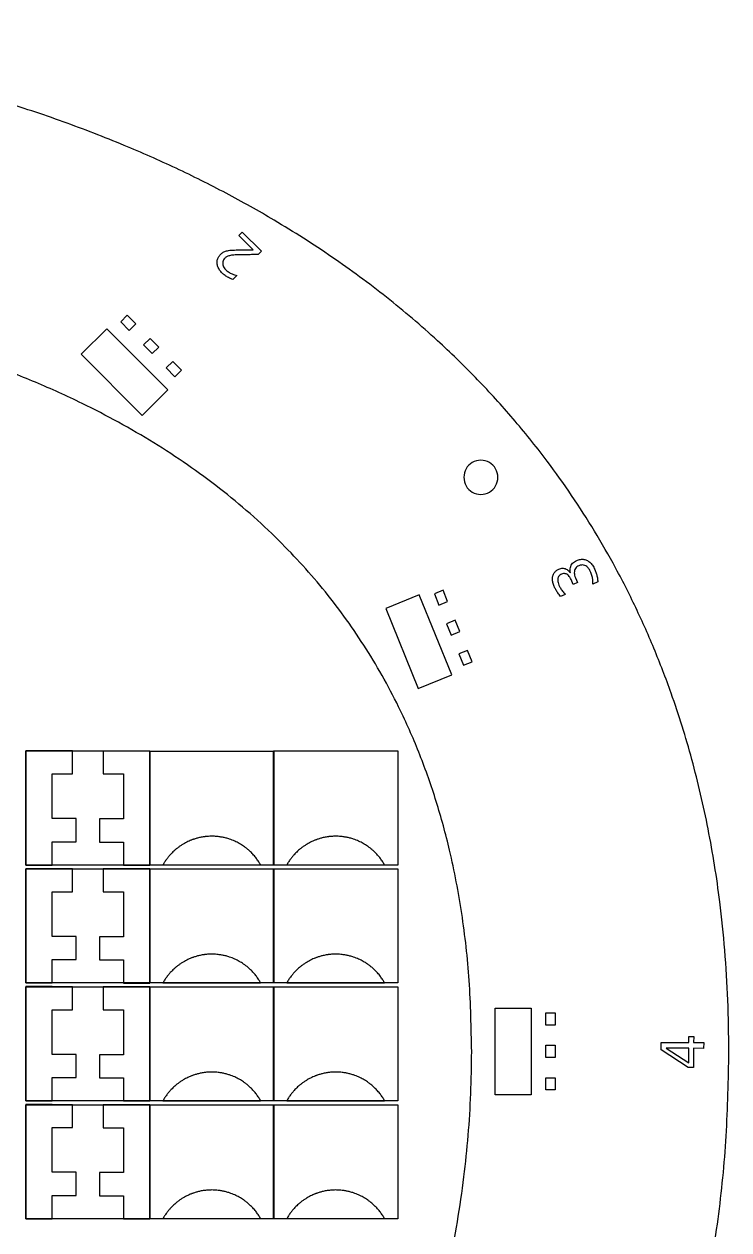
# Model space of a CAD drawing. Extents: x 0 to 200, y 0 to 180.
# Drawn here: x 145.1 to 199.9, y 86.1 to 179.9 of the extents above; entities that cross this region are included whole.
import ezdxf

# ---------------------------------------------------------------- set-up
doc = ezdxf.new("R2010")
doc.units = 0
doc.layers.add('Capa_1', color=7, linetype='CONTINUOUS')

msp = doc.modelspace()

# ---------------------------------------------------------------- linework, layer by layer
at = {"layer": 'Capa_1', "color": 7}
for p, q in [((161.759891, 163.422805), (162.024493, 163.689711)), ((162.866761, 162.32549), (161.759891, 163.422805)), ((162.024493, 163.689711), (163.512878, 162.214173)), ((162.866761, 162.32549), (162.866761, 162.32549)), ((163.512878, 162.214173), (163.248277, 161.947267)), ((161.602948, 160.319012), (161.285427, 159.998726)), ((153.083871, 157.22972), (152.567383, 156.719717)), ((152.567383, 156.719717), (153.237972, 156.040601)), ((153.75446, 156.550604), (153.083871, 157.22972)), ((153.237972, 156.040601), (153.75446, 156.550604)), ((151.490527, 156.184587), (149.501077, 154.195884)), ((156.236443, 151.436937), (151.490527, 156.184587)), ((154.857028, 155.434015), (154.34054, 154.924012)), ((154.34054, 154.924012), (155.011131, 154.244894)), ((155.527619, 154.754897), (154.857028, 155.434015)), ((155.011131, 154.244894), (155.527619, 154.754897)), ((149.501077, 154.195884), (154.246993, 149.448234)), ((156.630187, 153.638308), (156.113699, 153.128306)), ((156.113699, 153.128306), (156.784288, 152.449189)), ((157.300776, 152.959192), (156.630187, 153.638308)), ((156.784288, 152.449189), (157.300776, 152.959192)), ((154.246993, 149.448234), (156.236443, 151.436937)), ((179.250299, 144.62978), (179.250299, 144.62978)), ((187.537067, 137.222507), (187.537067, 137.222507)), ((187.743127, 136.308356), (187.585706, 136.678647)), ((188.080864, 136.451938), (187.743127, 136.308356)), ((187.930363, 136.805952), (188.080864, 136.451938)), ((189.667183, 136.506537), (189.270441, 136.337871)), ((175.780587, 135.504323), (173.173894, 134.446966)), ((178.303892, 129.283644), (175.780587, 135.504323)), ((177.630639, 135.858414), (176.958015, 135.585576)), ((176.958015, 135.585576), (177.316762, 134.701161)), ((177.316762, 134.701161), (177.989385, 134.973999)), ((177.989385, 134.973999), (177.630639, 135.858414)), ((187.123708, 135.533337), (186.757484, 135.377645)), ((173.173894, 134.446966), (175.697199, 128.226287)), ((178.579229, 133.519863), (177.906606, 133.247026)), ((177.906606, 133.247026), (178.265353, 132.362608)), ((178.937977, 132.635445), (178.579229, 133.519863)), ((178.265353, 132.362608), (178.937977, 132.635445)), ((179.52782, 131.18131), (178.855197, 130.908472)), ((178.855197, 130.908472), (179.213943, 130.024057)), ((179.213943, 130.024057), (179.886567, 130.296895)), ((179.886567, 130.296895), (179.52782, 131.18131)), ((175.697199, 128.226287), (178.303892, 129.283644)), ((145.200518, 123.361363), (154.834267, 123.361363)), ((145.200518, 114.495298), (145.200518, 123.361363)), ((145.201162, 123.361095), (145.200597, 123.361095)), ((145.200597, 123.361095), (145.200597, 121.579014)), ((147.237903, 123.370473), (145.201162, 123.370473)), ((145.201162, 123.370473), (145.201162, 123.370464)), ((145.201162, 123.370464), (145.201162, 123.361095)), ((147.237903, 123.361103), (147.237903, 123.370473)), ((148.818235, 123.361103), (147.237903, 123.361103)), ((148.818235, 121.579022), (148.818235, 123.361103)), ((151.216573, 123.356683), (151.216573, 121.574605)), ((151.216601, 123.356683), (151.216573, 123.356683)), ((152.793628, 123.356683), (151.216601, 123.356683)), ((154.834225, 123.356683), (152.793628, 123.356683)), ((154.834225, 121.574605), (154.834225, 123.356683)), ((154.834267, 123.361363), (154.834267, 114.495298)), ((154.834267, 123.356926), (164.468016, 123.356926)), ((154.834267, 114.495301), (154.834267, 123.356926)), ((164.454427, 123.362017), (174.115356, 123.362017)), ((164.454427, 114.495295), (164.454427, 123.362017)), ((164.468016, 123.356926), (164.468016, 114.495301)), ((174.115356, 123.362017), (174.115356, 114.495295)), ((145.200597, 121.579014), (145.201162, 121.579014)), ((145.201162, 121.579014), (145.201162, 114.490387)), ((147.237903, 121.556416), (147.237903, 121.579022)), ((147.237903, 121.579022), (148.818235, 121.579022)), ((147.237903, 118.105806), (147.237903, 121.556416)), ((151.216573, 121.574605), (152.792499, 121.574605)), ((152.792499, 121.574605), (152.792499, 121.533263)), ((152.792499, 121.533263), (152.792499, 118.083759)), ((154.833096, 114.48708), (154.834225, 121.574605)), ((149.119199, 118.105806), (147.237903, 118.105806)), ((149.119199, 116.304986), (149.119199, 118.105806)), ((152.792499, 118.083759), (150.916712, 118.083759)), ((150.916712, 118.083759), (150.916712, 116.283489)), ((147.237903, 114.490387), (147.237903, 116.304986)), ((147.237903, 116.304986), (149.119199, 116.304986)), ((150.916712, 116.283489), (152.792499, 116.283489)), ((152.792499, 116.283489), (152.792499, 114.48708)), ((154.834267, 114.495298), (145.200518, 114.495298)), ((145.201162, 114.490387), (147.237903, 114.490387)), ((152.792499, 114.48708), (154.833096, 114.48708)), ((164.468016, 114.495301), (154.834267, 114.495301)), ((174.115356, 114.495295), (164.454427, 114.495295)), ((145.200518, 114.195747), (154.834267, 114.195747)), ((145.200518, 105.329683), (145.200518, 114.195747)), ((145.201162, 114.195479), (145.200597, 114.195479)), ((145.200597, 114.195479), (145.200597, 112.413398)), ((147.237903, 114.204857), (145.201162, 114.204857)), ((145.201162, 114.204857), (145.201162, 114.204849)), ((145.201162, 114.204849), (145.201162, 114.195479)), ((147.237903, 114.195488), (147.237903, 114.204857)), ((148.818235, 114.195488), (147.237903, 114.195488)), ((148.818235, 112.413407), (148.818235, 114.195488)), ((151.216573, 114.191068), (151.216573, 112.40899)), ((151.216601, 114.191068), (151.216573, 114.191068)), ((152.793628, 114.191068), (151.216601, 114.191068)), ((154.834225, 114.191068), (152.793628, 114.191068)), ((154.834225, 112.40899), (154.834225, 114.191068)), ((154.834267, 114.195747), (154.834267, 105.329683)), ((154.834267, 114.191311), (164.468016, 114.191311)), ((154.834267, 105.329685), (154.834267, 114.191311)), ((164.454427, 114.196402), (174.115356, 114.196402)), ((164.454427, 105.32968), (164.454427, 114.196402)), ((164.468016, 114.191311), (164.468016, 105.329685)), ((174.115356, 114.196402), (174.115356, 105.32968)), ((145.200597, 112.413398), (145.201162, 112.413398)), ((145.201162, 112.413398), (145.201162, 105.324772)), ((147.237903, 112.390801), (147.237903, 112.413407)), ((147.237903, 112.413407), (148.818235, 112.413407)), ((147.237903, 108.940191), (147.237903, 112.390801)), ((151.216573, 112.40899), (152.792499, 112.40899)), ((152.792499, 112.40899), (152.792499, 112.367647)), ((152.792499, 112.367647), (152.792499, 108.918144)), ((154.833096, 105.321464), (154.834225, 112.40899)), ((149.119199, 108.940191), (147.237903, 108.940191)), ((149.119199, 107.139371), (149.119199, 108.940191)), ((152.792499, 108.918144), (150.916712, 108.918144)), ((150.916712, 108.918144), (150.916712, 107.117874)), ((147.237903, 105.324772), (147.237903, 107.139371)), ((147.237903, 107.139371), (149.119199, 107.139371)), ((150.916712, 107.117874), (152.792499, 107.117874)), ((152.792499, 107.117874), (152.792499, 105.321464)), ((154.834267, 105.329683), (145.200518, 105.329683)), ((145.200518, 105.030132), (154.834267, 105.030132)), ((145.200518, 96.164067), (145.200518, 105.030132)), ((145.201162, 105.029864), (145.200597, 105.029864)), ((145.200597, 105.029864), (145.200597, 103.247783)), ((145.201162, 105.324772), (147.237903, 105.324772)), ((147.237903, 105.039242), (145.201162, 105.039242)), ((145.201162, 105.039242), (145.201162, 105.039234)), ((145.201162, 105.039234), (145.201162, 105.029864)), ((147.237903, 105.029872), (147.237903, 105.039242)), ((148.818235, 105.029872), (147.237903, 105.029872)), ((148.818235, 103.247791), (148.818235, 105.029872)), ((151.216573, 105.025453), (151.216573, 103.243375)), ((151.216601, 105.025453), (151.216573, 105.025453)), ((152.793628, 105.025453), (151.216601, 105.025453)), ((152.792499, 105.321464), (154.833096, 105.321464)), ((154.834225, 105.025453), (152.793628, 105.025453)), ((154.834225, 103.243375), (154.834225, 105.025453)), ((164.468016, 105.329685), (154.834267, 105.329685)), ((154.834267, 105.030132), (154.834267, 96.164067)), ((154.834267, 105.025695), (164.468016, 105.025695)), ((154.834267, 96.16407), (154.834267, 105.025695)), ((174.115356, 105.32968), (164.454427, 105.32968)), ((164.454427, 105.030787), (174.115356, 105.030787)), ((164.454427, 96.164064), (164.454427, 105.030787)), ((164.468016, 105.025695), (164.468016, 96.16407)), ((174.115356, 105.030787), (174.115356, 96.164064)), ((145.200597, 103.247783), (145.201162, 103.247783)), ((145.201162, 103.247783), (145.201162, 96.159157)), ((147.237903, 103.225185), (147.237903, 103.247791)), ((147.237903, 103.247791), (148.818235, 103.247791)), ((147.237903, 99.774576), (147.237903, 103.225185)), ((151.216573, 103.243375), (152.792499, 103.243375)), ((152.792499, 103.243375), (152.792499, 103.202032)), ((152.792499, 103.202032), (152.792499, 99.752528)), ((154.833096, 96.155849), (154.834225, 103.243375)), ((181.684999, 96.643512), (181.684999, 103.356475)), ((181.684999, 103.356475), (184.497979, 103.356475)), ((184.497979, 103.356475), (184.497979, 96.643512)), ((185.619597, 102.058029), (185.619597, 103.012434)), ((185.619597, 103.012434), (186.34545, 103.012434)), ((186.34545, 103.012434), (186.34545, 102.058029)), ((186.34545, 102.058029), (185.619597, 102.058029)), ((185.619597, 99.534409), (185.619597, 100.488817)), ((185.619597, 100.488817), (186.34545, 100.488817)), ((186.34545, 100.488817), (186.34545, 99.534409)), ((194.595309, 100.137855), (194.597148, 100.699392)), ((194.597148, 100.699392), (196.74824, 100.692348)), ((196.74824, 100.692348), (196.749782, 101.163244)), ((196.749782, 101.163244), (197.121193, 101.162028)), ((197.121193, 101.162028), (197.119651, 100.691131)), ((197.119651, 100.691131), (197.897846, 100.688583)), ((197.897846, 100.688583), (197.896391, 100.244215)), ((149.119199, 99.774576), (147.237903, 99.774576)), ((149.119199, 97.973755), (149.119199, 99.774576)), ((152.792499, 99.752528), (150.916712, 99.752528)), ((150.916712, 99.752528), (150.916712, 97.952258)), ((186.34545, 99.534409), (185.619597, 99.534409)), ((196.682212, 98.758109), (194.595309, 100.137855)), ((194.595309, 100.137855), (194.595309, 100.137855)), ((194.98479, 100.25375), (196.743092, 99.120483)), ((196.746785, 100.24798), (194.98479, 100.25375)), ((194.98479, 100.25375), (194.98479, 100.25375)), ((196.743092, 99.120483), (196.746785, 100.24798)), ((197.118196, 100.246764), (197.113316, 98.756697)), ((197.896391, 100.244215), (197.118196, 100.246764)), ((199.858894, 99.999994), (199.858894, 99.999994)), ((197.113316, 98.756697), (196.682212, 98.758109)), ((147.237903, 96.159157), (147.237903, 97.973755)), ((147.237903, 97.973755), (149.119199, 97.973755)), ((150.916712, 97.952258), (152.792499, 97.952258)), ((152.792499, 97.952258), (152.792499, 96.155849)), ((185.619597, 97.010792), (185.619597, 97.965197)), ((185.619597, 97.965197), (186.34545, 97.965197)), ((186.34545, 97.965197), (186.34545, 97.010792)), ((184.497979, 96.643512), (181.684999, 96.643512)), ((186.34545, 97.010792), (185.619597, 97.010792)), ((154.834267, 96.164067), (145.200518, 96.164067)), ((145.200518, 95.864517), (154.834267, 95.864517)), ((145.200518, 86.998452), (145.200518, 95.864517)), ((145.201162, 95.864248), (145.200597, 95.864248)), ((145.200597, 95.864248), (145.200597, 94.082167)), ((145.201162, 96.159157), (147.237903, 96.159157)), ((147.237903, 95.873627), (145.201162, 95.873627)), ((145.201162, 95.873627), (145.201162, 95.873618)), ((145.201162, 95.873618), (145.201162, 95.864248)), ((147.237903, 95.864257), (147.237903, 95.873627)), ((148.818235, 95.864257), (147.237903, 95.864257)), ((148.818235, 94.082176), (148.818235, 95.864257)), ((151.216573, 95.859837), (151.216573, 94.077759)), ((151.216601, 95.859837), (151.216573, 95.859837)), ((152.793628, 95.859837), (151.216601, 95.859837)), ((152.792499, 96.155849), (154.833096, 96.155849)), ((154.834225, 95.859837), (152.793628, 95.859837)), ((154.834225, 94.077759), (154.834225, 95.859837)), ((164.468016, 96.16407), (154.834267, 96.16407)), ((154.834267, 95.864517), (154.834267, 86.998452)), ((154.834267, 95.86008), (164.468016, 95.86008)), ((154.834267, 86.998455), (154.834267, 95.86008)), ((174.115356, 96.164064), (164.454427, 96.164064)), ((164.454427, 95.865171), (174.115356, 95.865171)), ((164.454427, 86.998449), (164.454427, 95.865171)), ((164.468016, 95.86008), (164.468016, 86.998455)), ((174.115356, 95.865171), (174.115356, 86.998449)), ((145.200597, 94.082167), (145.201162, 94.082167)), ((145.201162, 94.082167), (145.201162, 86.993541)), ((147.237903, 94.05957), (147.237903, 94.082176)), ((147.237903, 94.082176), (148.818235, 94.082176)), ((147.237903, 90.60896), (147.237903, 94.05957)), ((151.216573, 94.077759), (152.792499, 94.077759)), ((152.792499, 94.077759), (152.792499, 94.036416)), ((152.792499, 94.036416), (152.792499, 90.586913)), ((154.833096, 86.990233), (154.834225, 94.077759)), ((149.119199, 90.60896), (147.237903, 90.60896)), ((149.119199, 88.80814), (149.119199, 90.60896)), ((152.792499, 90.586913), (150.916712, 90.586913)), ((150.916712, 90.586913), (150.916712, 88.786643)), ((147.237903, 86.993541), (147.237903, 88.80814)), ((147.237903, 88.80814), (149.119199, 88.80814)), ((150.916712, 88.786643), (152.792499, 88.786643)), ((152.792499, 88.786643), (152.792499, 86.990233)), ((154.834267, 86.998452), (145.200518, 86.998452)), ((145.201162, 86.993541), (147.237903, 86.993541)), ((152.792499, 86.990233), (154.833096, 86.990233)), ((164.468016, 86.998455), (154.834267, 86.998455)), ((174.115356, 86.998449), (164.454427, 86.998449))]:
    msp.add_line(p, q, dxfattribs=at)
at = {"layer": 'Capa_1', "color": 5}
for p, q in [((159.653575, 116.730712), (159.653575, 116.730679)), ((169.287327, 116.730704), (169.287327, 116.730684)), ((155.858553, 114.506624), (163.443552, 114.506624)), ((165.485921, 114.502873), (173.083673, 114.502873)), ((159.653575, 107.565097), (159.653575, 107.565063)), ((169.287327, 107.565089), (169.287327, 107.565069)), ((155.858553, 105.341008), (163.443552, 105.341008)), ((165.485921, 105.337257), (173.083673, 105.337257)), ((159.653575, 98.399482), (159.653575, 98.399448)), ((169.287327, 98.399473), (169.287327, 98.399453)), ((155.858553, 96.175393), (163.443552, 96.175393)), ((165.485921, 96.171642), (173.083673, 96.171642)), ((159.653575, 89.233866), (159.653575, 89.233832)), ((169.287327, 89.233858), (169.287327, 89.233838)), ((155.858553, 87.009777), (163.443552, 87.009777)), ((165.485921, 87.006027), (173.083673, 87.006027))]:
    msp.add_line(p, q, dxfattribs=at)
at = {"layer": 'Capa_1', "color": 7}
for points, knots in [([(199.858894, 99.999994), (199.818106, 97.807285), (199.737066, 93.450704), (199.08328, 86.982093), (198.08228, 80.810131), (196.746523, 74.938712), (195.131528, 69.366537), (193.273036, 64.12126), (191.218012, 59.19784), (189.007933, 54.587105), (186.396895, 49.787523), (183.332252, 44.841947), (179.76296, 39.805195), (176.090892, 35.245532), (172.377873, 31.135397), (168.67602, 27.443095), (165.175137, 24.296902), (161.941368, 21.639762), (159.025692, 19.417241), (155.634094, 17.022934), (151.728412, 14.515105), (147.271502, 11.966387), (143.018534, 9.817376), (139.00857, 8.017957), (135.271406, 6.519572), (130.846509, 4.951135), (125.694421, 3.414356), (119.783329, 2.037035), (114.278132, 1.105727), (109.218232, 0.52596), (104.628077, 0.211201), (99.936572, 0.104436), (95.182741, 0.217057), (90.406864, 0.55806), (85.801801, 1.107607), (81.369057, 1.843496), (77.108257, 2.744768), (72.411498, 3.955095), (67.310989, 5.553346), (61.853772, 7.624374), (56.716769, 9.926747), (51.894764, 12.418235), (47.378752, 15.060998), (42.339493, 18.375156), (36.880509, 22.490513), (31.146969, 27.540312), (26.172728, 32.641661), (21.88998, 37.68046), (18.223681, 42.567147), (14.798712, 47.764752), (11.646477, 53.273259), (8.801316, 59.089761), (6.479286, 64.744781), (4.616533, 70.186706), (3.148856, 75.37763), (1.890047, 80.981389), (0.908549, 87.009327), (0.281024, 93.464517), (0.072163, 99.955018), (0.273419, 106.343643), (0.887814, 112.498625), (1.860208, 118.132677), (3.121565, 123.271016), (4.606636, 127.946801), (6.193044, 131.966892), (7.779292, 135.383097), (9.284041, 138.25224), (11.245373, 141.588873), (13.769801, 145.321353), (16.974171, 149.347107), (20.191109, 152.812162), (23.333103, 155.783884), (26.334806, 158.327232), (29.321996, 160.597875), (32.265033, 162.623348), (35.14014, 164.429428), (38.311147, 166.246414), (41.79577, 168.048245), (45.60861, 169.80708), (50.00365, 171.608999), (55.019759, 173.386999), (60.686916, 175.068287), (66.509983, 176.487755), (72.473419, 177.652328), (78.562457, 178.56856), (84.344623, 179.195626), (89.788835, 179.59305), (94.87089, 179.811208), (100.76832, 179.893419), (107.410575, 179.75942), (114.716224, 179.299799), (121.385038, 178.578421), (127.424458, 177.66243), (132.851151, 176.617602), (138.109896, 175.375843), (143.193119, 173.939694), (148.093846, 172.311956), (152.649984, 170.553145), (156.869672, 168.690335), (160.76528, 166.750238), (164.828873, 164.474587), (169.014113, 161.80713), (173.258779, 158.684712), (176.963827, 155.537103), (180.174266, 152.426891), (182.943039, 149.406961), (185.348763, 146.440794), (187.428082, 143.56584), (189.219177, 140.812414), (190.934934, 137.863829), (192.557237, 134.708121), (194.066009, 131.334614), (195.5994, 127.341864), (197.057914, 122.665316), (198.320429, 117.24986), (199.113873, 112.284997), (199.570544, 107.837456), (199.814358, 103.954699), (199.843921, 101.329573), (199.858894, 99.999994)], [0, 0, 0, 0, 6.576941, 13.067387, 19.484114, 25.324543, 31.12045, 36.878995, 42.009255, 47.118787, 52.211288, 58.393924, 64.561674, 70.719447, 75.94594, 81.171182, 86.397807, 90.059866, 93.724854, 97.393756, 102.51205, 107.642945, 112.789733, 116.80062, 120.825154, 124.865362, 130.881022, 136.943825, 143.062643, 147.620168, 152.217916, 156.860552, 161.693496, 166.477989, 171.219274, 175.601421, 179.95395, 184.280235, 190.147711, 195.979261, 201.781267, 207.025983, 212.254833, 217.47124, 225.11269, 232.743023, 240.370619, 246.46658, 252.570345, 258.686511, 265.128863, 271.596963, 278.098207, 283.454851, 288.844621, 294.273333, 300.676755, 307.153635, 313.71667, 320.144974, 326.315285, 332.258405, 337.281438, 342.176674, 346.965191, 350.235952, 353.472199, 356.680591, 361.843139, 366.975505, 372.101901, 376.013694, 379.943471, 383.899086, 387.265152, 390.658384, 394.082097, 398.226397, 402.422829, 406.674891, 412.47262, 418.380416, 424.401302, 430.446441, 436.602626, 442.868571, 447.889766, 452.976347, 458.126473, 465.581663, 472.901146, 480.079918, 485.69733, 491.222201, 496.6544, 501.902491, 507.063663, 512.140793, 516.547972, 520.896769, 525.191751, 530.514805, 535.774943, 540.987907, 545.086544, 549.177426, 553.271799, 556.536502, 559.817587, 563.121851, 566.766694, 570.457148, 574.202959, 579.592184, 585.138934, 590.871176, 594.662499, 598.548856, 602.53731, 602.53731, 602.53731, 602.53731]), ([(161.285427, 159.998726), (161.227968, 160.023741), (161.116512, 160.072264), (160.958636, 160.152051), (160.814517, 160.234116), (160.684792, 160.319007), (160.569571, 160.406386), (160.421733, 160.540581), (160.260237, 160.729212), (160.119604, 160.987299), (160.056751, 161.252578), (160.068078, 161.513728), (160.162288, 161.758476), (160.298812, 161.931463), (160.431831, 162.050245), (160.541972, 162.124384), (160.663998, 162.184293), (160.805274, 162.23115), (160.972422, 162.265597), (161.125108, 162.289828), (161.279461, 162.295759), (161.449811, 162.301071), (161.696047, 162.307164), (162.018358, 162.312377), (162.416967, 162.318924), (162.708301, 162.323177), (162.866761, 162.32549)], [0, 0, 0, 0, 0.187971, 0.36462, 0.530386, 0.685267, 0.829414, 0.963676, 1.283791, 1.569542, 1.837112, 2.091822, 2.341884, 2.610798, 2.74446, 2.875978, 3.007729, 3.151091, 3.321162, 3.519401, 3.613818, 3.784279, 4.030805, 4.352694, 4.751355, 5.226788, 5.226788, 5.226788, 5.226788]), ([(163.248277, 161.947267), (163.1575, 161.945518), (162.956962, 161.941652), (162.627644, 161.937283), (162.266999, 161.933754), (161.927712, 161.930006), (161.662461, 161.924943), (161.452993, 161.916816), (161.276326, 161.90149), (161.109473, 161.876547), (160.970918, 161.841818), (160.855037, 161.795808), (160.75569, 161.737843), (160.656618, 161.653847), (160.566945, 161.539577), (160.50698, 161.388202), (160.496355, 161.226941), (160.527315, 161.064055), (160.605944, 160.907865), (160.714242, 160.780498), (160.834459, 160.675058), (160.957609, 160.587905), (161.095768, 160.508559), (161.249937, 160.43763), (161.41996, 160.372967), (161.54047, 160.337434), (161.602948, 160.319012)], [0, 0, 0, 0, 0.272382, 0.601725, 0.988033, 1.354371, 1.619646, 1.783915, 1.983163, 2.15134, 2.289562, 2.410711, 2.524213, 2.632963, 2.798833, 2.954625, 3.113903, 3.27722, 3.446416, 3.632301, 3.775249, 3.925355, 4.084142, 4.252519, 4.433968, 4.629322, 4.629322, 4.629322, 4.629322]), ([(179.85879, 100.000171), (179.823005, 101.841079), (179.75324, 105.430062), (179.163044, 110.65912), (178.27945, 115.310032), (177.157981, 119.421331), (175.884868, 123.042633), (174.135398, 127.044028), (171.753181, 131.335336), (168.569093, 135.772705), (164.77039, 139.968043), (160.310477, 143.871936), (155.166158, 147.425506), (150.311888, 150.078419), (145.939101, 152.058031), (142.163671, 153.530053), (138.575278, 154.727318), (135.209646, 155.700787), (132.094076, 156.491395), (128.422962, 157.301538), (124.170651, 158.078886), (119.317711, 158.767904), (114.469256, 159.275314), (109.641182, 159.617241), (104.847517, 159.822045), (101.6239, 159.846473), (99.999824, 159.858779)], [0, 0, 0, 0, 5.521293, 10.764159, 15.764519, 19.709567, 23.537644, 27.269852, 32.799923, 38.227787, 43.618916, 49.744218, 55.966302, 62.339291, 66.311384, 70.360255, 74.490432, 77.655519, 80.869148, 84.131664, 88.932222, 93.833524, 98.833054, 103.553721, 108.352178, 113.224243, 113.224243, 113.224243, 113.224243]), ([(179.250299, 144.62978), (179.286678, 144.863111), (179.358358, 145.322852), (179.885309, 145.828989), (180.572695, 146.016529), (181.267298, 145.828989), (181.773027, 145.322852), (181.960705, 144.62978), (181.773027, 143.936709), (181.267298, 143.430571), (180.572695, 143.243032), (179.885309, 143.430571), (179.358358, 143.936709), (179.286678, 144.39645), (179.250299, 144.62978)], [0, 0, 0, 0, 0.692062, 1.363598, 2.05566, 2.747722, 3.419258, 4.11132, 4.803382, 5.474917, 6.166979, 6.859041, 7.530577, 8.222639, 8.222639, 8.222639, 8.222639]), ([(187.537067, 137.222507), (187.527171, 137.2912), (187.508129, 137.423375), (187.531354, 137.619547), (187.597397, 137.797009), (187.702544, 137.953491), (187.847929, 138.081961), (188.053392, 138.190818), (188.305724, 138.266575), (188.595812, 138.26482), (188.865859, 138.166133), (189.107595, 137.980866), (189.315029, 137.712827), (189.444506, 137.458094), (189.525004, 137.251077), (189.568009, 137.113686), (189.60309, 136.970417), (189.632498, 136.821553), (189.654461, 136.666435), (189.66289, 136.560495), (189.667183, 136.506537)], [0, 0, 0, 0, 0.207514, 0.399281, 0.585378, 0.770844, 0.959141, 1.161085, 1.46455, 1.740351, 2.01607, 2.311623, 2.642229, 3.024624, 3.16472, 3.30837, 3.456137, 3.607029, 3.763442, 3.925799, 3.925799, 3.925799, 3.925799]), ([(189.270441, 136.337871), (189.275108, 136.385658), (189.284512, 136.481969), (189.280681, 136.628853), (189.263891, 136.777575), (189.233448, 136.927213), (189.189918, 137.076649), (189.121878, 137.254909), (189.027017, 137.445705), (188.892888, 137.626469), (188.738686, 137.751782), (188.566381, 137.819983), (188.379675, 137.823195), (188.20093, 137.769202), (188.040948, 137.679996), (187.921014, 137.551907), (187.851821, 137.392181), (187.827747, 137.210324), (187.853443, 137.008822), (187.903589, 136.876566), (187.930363, 136.805952)], [0, 0, 0, 0, 0.143927, 0.290078, 0.439766, 0.592481, 0.747597, 0.906156, 1.164494, 1.384522, 1.576352, 1.753203, 1.92995, 2.125557, 2.307302, 2.473863, 2.641949, 2.820992, 3.018284, 3.244291, 3.244291, 3.244291, 3.244291]), ([(186.757484, 135.377645), (186.722257, 135.422612), (186.653655, 135.510183), (186.559155, 135.642339), (186.473961, 135.77113), (186.398763, 135.897622), (186.33286, 136.02195), (186.250288, 136.200913), (186.170604, 136.432061), (186.132179, 136.715837), (186.163294, 136.97441), (186.256367, 137.201096), (186.418065, 137.381995), (186.608724, 137.491498), (186.795039, 137.551779), (186.962608, 137.5652), (187.125088, 137.537779), (187.278043, 137.469559), (187.41983, 137.363976), (187.496835, 137.271055), (187.537067, 137.222507)], [0, 0, 0, 0, 0.171353, 0.333694, 0.48725, 0.634479, 0.774992, 0.909172, 1.22563, 1.50481, 1.760755, 1.998421, 2.228504, 2.474883, 2.649182, 2.812544, 2.974173, 3.138214, 3.310611, 3.499226, 3.499226, 3.499226, 3.499226]), ([(187.585706, 136.678647), (187.557098, 136.740101), (187.504023, 136.854114), (187.397121, 136.99601), (187.27604, 137.096272), (187.139179, 137.149246), (186.992017, 137.152234), (186.846721, 137.108145), (186.713273, 137.033254), (186.61088, 136.921757), (186.554995, 136.781895), (186.539502, 136.621324), (186.568385, 136.441653), (186.625401, 136.280761), (186.691228, 136.140585), (186.755074, 136.024933), (186.829613, 135.906833), (186.915875, 135.785535), (187.01419, 135.659778), (187.08635, 135.576467), (187.123708, 135.533337)], [0, 0, 0, 0, 0.202928, 0.376483, 0.528497, 0.668701, 0.808184, 0.961715, 1.119237, 1.262323, 1.406503, 1.563088, 1.740768, 1.947915, 2.073271, 2.205113, 2.343953, 2.492015, 2.651467, 2.822625, 2.822625, 2.822625, 2.822625]), ([(127.230735, 29.939052), (128.309574, 29.947755), (130.651158, 29.966643), (133.600087, 29.979723), (135.503601, 29.944772), (136.190765, 29.961312), (136.303648, 29.964125), (136.625937, 29.979446), (137.129408, 29.969277), (137.872373, 29.944468), (139.223684, 30.53683), (141.024367, 31.769084), (143.507344, 33.291135), (146.399506, 35.251187), (149.68047, 37.631341), (153.230731, 40.51487), (156.687246, 43.730369), (160.014425, 47.301556), (163.243248, 51.213346), (165.971489, 54.987824), (168.263042, 58.558488), (170.176104, 61.879087), (172.133765, 65.688233), (174.059345, 70.020197), (175.859125, 74.902489), (177.176219, 79.353827), (178.117169, 83.321028), (178.776383, 86.770897), (179.270723, 90.160615), (179.609638, 93.482753), (179.817903, 96.731529), (179.845129, 98.908104), (179.85879, 100.000171)], [0, 0, 0, 0, 3.236594, 7.024924, 8.84723, 8.946269, 9.08697, 9.186002, 9.913889, 10.60423, 11.381015, 14.258481, 17.172607, 20.107103, 24.740191, 29.327862, 33.819629, 38.891509, 43.95934, 49.027332, 52.853067, 56.683151, 60.519524, 65.696762, 70.894602, 76.119134, 79.612435, 83.122786, 86.652597, 89.885517, 93.138847, 96.414852, 96.414852, 96.414852, 96.414852])]:
    msp.add_open_spline(points, degree=3, knots=knots, dxfattribs=at)
at = {"layer": 'Capa_1', "color": 5}
for points, knots in [([(159.653575, 116.730679), (159.598908, 116.730103), (159.490006, 116.728958), (159.327497, 116.719632), (159.207409, 116.70862), (159.129097, 116.6995), (159.091911, 116.694799), (159.017207, 116.684809), (158.905537, 116.667488), (158.757821, 116.6392), (158.618353, 116.607491), (158.487018, 116.573106), (158.363633, 116.536795), (158.253087, 116.50067), (158.154991, 116.465924), (158.068992, 116.433433), (157.94786, 116.384611), (157.793278, 116.315932), (157.607864, 116.222767), (157.418076, 116.1157), (157.225225, 115.993332), (157.030807, 115.854397), (156.855761, 115.714272), (156.698718, 115.57544), (156.558385, 115.439849), (156.440657, 115.315457), (156.343394, 115.204678), (156.26454, 115.109483), (156.184457, 115.007196), (156.103786, 114.897444), (156.023307, 114.77976), (155.961428, 114.683201), (155.916709, 114.608848), (155.88739, 114.557888), (155.868166, 114.523713), (155.858553, 114.506624)], [0, 0, 0, 0, 0.163992, 0.326685, 0.488168, 0.52569, 0.563207, 0.600613, 0.751796, 0.902145, 1.051726, 1.180789, 1.309369, 1.43752, 1.529634, 1.621553, 1.713295, 1.92141, 2.128794, 2.335579, 2.574878, 2.813631, 3.052101, 3.247208, 3.442269, 3.637319, 3.760831, 3.884466, 4.008106, 4.150505, 4.293016, 4.435752, 4.494486, 4.553298, 4.61212, 4.61212, 4.61212, 4.61212]), ([(163.443552, 114.506624), (163.433016, 114.525832), (163.411944, 114.564251), (163.381252, 114.62233), (163.331809, 114.706369), (163.260563, 114.814211), (163.168285, 114.946046), (163.068698, 115.076955), (162.962027, 115.206833), (162.847959, 115.33515), (162.733823, 115.453782), (162.620507, 115.563203), (162.508711, 115.66402), (162.402765, 115.753074), (162.303656, 115.831368), (162.212246, 115.899801), (162.097667, 115.980973), (161.958233, 116.072512), (161.79212, 116.171285), (161.617066, 116.265125), (161.432867, 116.353179), (161.23943, 116.434439), (161.062028, 116.499038), (160.902278, 116.549698), (160.761271, 116.589095), (160.624738, 116.622378), (160.492957, 116.650179), (160.366196, 116.672993), (160.217202, 116.695285), (160.045359, 116.714423), (159.850256, 116.728138), (159.719338, 116.729852), (159.653575, 116.730712)], [0, 0, 0, 0, 0.065723, 0.13146, 0.19704, 0.358144, 0.519046, 0.679755, 0.851455, 1.023134, 1.194686, 1.345192, 1.495612, 1.646218, 1.760311, 1.874483, 1.988741, 2.181523, 2.374696, 2.568335, 2.77719, 2.986946, 3.197531, 3.343342, 3.489623, 3.636668, 3.764857, 3.89361, 4.023005, 4.216744, 4.412192, 4.609464, 4.609464, 4.609464, 4.609464]), ([(169.287327, 116.730684), (169.232568, 116.730108), (169.123482, 116.72896), (168.9607, 116.719601), (168.840406, 116.708599), (168.761966, 116.699426), (168.724716, 116.69472), (168.649883, 116.684733), (168.53803, 116.667352), (168.390064, 116.639033), (168.250362, 116.607272), (168.118807, 116.57283), (167.995214, 116.536458), (167.884481, 116.500275), (167.786221, 116.465468), (167.700077, 116.432922), (167.578743, 116.384016), (167.4239, 116.315224), (167.238174, 116.221903), (167.048067, 116.114658), (166.854892, 115.992082), (166.660147, 115.852913), (166.484804, 115.712555), (166.327499, 115.573486), (166.186931, 115.437667), (166.069004, 115.313066), (165.971576, 115.202101), (165.892589, 115.106745), (165.81237, 115.004288), (165.731565, 114.89435), (165.650951, 114.776469), (165.58897, 114.679747), (165.544174, 114.605269), (165.514806, 114.554223), (165.49555, 114.51999), (165.485921, 114.502873)], [0, 0, 0, 0, 0.164267, 0.327235, 0.488991, 0.526577, 0.564158, 0.601628, 0.753065, 0.903665, 1.053497, 1.182776, 1.311572, 1.43994, 1.532208, 1.624282, 1.716177, 1.924643, 2.132376, 2.339506, 2.57921, 2.818364, 3.057235, 3.252671, 3.44806, 3.643437, 3.767159, 3.891003, 4.01485, 4.157489, 4.300239, 4.443214, 4.502047, 4.560959, 4.619879, 4.619879, 4.619879, 4.619879]), ([(173.083673, 114.502873), (173.07312, 114.522113), (173.052012, 114.560597), (173.02127, 114.618772), (172.971746, 114.702953), (172.900378, 114.810975), (172.807946, 114.943035), (172.708191, 115.074164), (172.601341, 115.20426), (172.487081, 115.332793), (172.372754, 115.451625), (172.259247, 115.56123), (172.147261, 115.662216), (172.041136, 115.751419), (171.941862, 115.829846), (171.850298, 115.898393), (171.735527, 115.979704), (171.595857, 116.071395), (171.429465, 116.170335), (171.254116, 116.264332), (171.069607, 116.352534), (170.875846, 116.433932), (170.698145, 116.498639), (170.538126, 116.549384), (170.396882, 116.588847), (170.260119, 116.622185), (170.128117, 116.650033), (170.001142, 116.672886), (169.851897, 116.695213), (169.679766, 116.714394), (169.484336, 116.728127), (169.3532, 116.729842), (169.287327, 116.730704)], [0, 0, 0, 0, 0.065833, 0.131679, 0.197368, 0.358744, 0.519918, 0.680898, 0.852886, 1.024853, 1.196693, 1.347453, 1.498127, 1.648987, 1.76327, 1.877634, 1.992086, 2.185192, 2.378689, 2.572656, 2.781862, 2.99197, 3.202908, 3.348966, 3.495493, 3.642783, 3.77119, 3.900159, 4.029772, 4.223837, 4.419612, 4.617213, 4.617213, 4.617213, 4.617213]), ([(159.653575, 107.565063), (159.598908, 107.564488), (159.490006, 107.563342), (159.327497, 107.554017), (159.207409, 107.543005), (159.129097, 107.533884), (159.091911, 107.529184), (159.017207, 107.519194), (158.905537, 107.501872), (158.757821, 107.473584), (158.618353, 107.441875), (158.487018, 107.407491), (158.363633, 107.37118), (158.253087, 107.335055), (158.154991, 107.300309), (158.068992, 107.267818), (157.94786, 107.218996), (157.793278, 107.150317), (157.607864, 107.057152), (157.418076, 106.950085), (157.225225, 106.827716), (157.030807, 106.688781), (156.855761, 106.548657), (156.698718, 106.409824), (156.558385, 106.274234), (156.440657, 106.149842), (156.343394, 106.039063), (156.26454, 105.943868), (156.184457, 105.841581), (156.103786, 105.731829), (156.023307, 105.614145), (155.961428, 105.517586), (155.916709, 105.443232), (155.88739, 105.392272), (155.868166, 105.358097), (155.858553, 105.341008)], [0, 0, 0, 0, 0.163992, 0.326685, 0.488168, 0.52569, 0.563207, 0.600613, 0.751796, 0.902145, 1.051726, 1.180789, 1.309369, 1.43752, 1.529634, 1.621553, 1.713295, 1.92141, 2.128794, 2.335579, 2.574878, 2.813631, 3.052101, 3.247208, 3.442269, 3.637319, 3.760831, 3.884466, 4.008106, 4.150505, 4.293016, 4.435752, 4.494486, 4.553298, 4.61212, 4.61212, 4.61212, 4.61212]), ([(163.443552, 105.341008), (163.433016, 105.360216), (163.411944, 105.398636), (163.381252, 105.456714), (163.331809, 105.540753), (163.260563, 105.648595), (163.168285, 105.780431), (163.068698, 105.91134), (162.962027, 106.041218), (162.847959, 106.169535), (162.733823, 106.288167), (162.620507, 106.397588), (162.508711, 106.498405), (162.402765, 106.587459), (162.303656, 106.665753), (162.212246, 106.734186), (162.097667, 106.815357), (161.958233, 106.906897), (161.79212, 107.00567), (161.617066, 107.09951), (161.432867, 107.187564), (161.23943, 107.268824), (161.062028, 107.333422), (160.902278, 107.384082), (160.761271, 107.423479), (160.624738, 107.456763), (160.492957, 107.484563), (160.366196, 107.507377), (160.217202, 107.529669), (160.045359, 107.548807), (159.850256, 107.562522), (159.719338, 107.564236), (159.653575, 107.565097)], [0, 0, 0, 0, 0.065723, 0.13146, 0.19704, 0.358144, 0.519046, 0.679755, 0.851455, 1.023134, 1.194686, 1.345192, 1.495612, 1.646218, 1.760311, 1.874483, 1.988741, 2.181523, 2.374696, 2.568335, 2.77719, 2.986946, 3.197531, 3.343342, 3.489623, 3.636668, 3.764857, 3.89361, 4.023005, 4.216744, 4.412192, 4.609464, 4.609464, 4.609464, 4.609464]), ([(169.287327, 107.565069), (169.232568, 107.564493), (169.123482, 107.563345), (168.9607, 107.553986), (168.840406, 107.542983), (168.761966, 107.53381), (168.724716, 107.529104), (168.649883, 107.519118), (168.53803, 107.501737), (168.390064, 107.473418), (168.250362, 107.441656), (168.118807, 107.407215), (167.995214, 107.370843), (167.884481, 107.334659), (167.786221, 107.299853), (167.700077, 107.267306), (167.578743, 107.218401), (167.4239, 107.149609), (167.238174, 107.056288), (167.048067, 106.949043), (166.854892, 106.826466), (166.660147, 106.687297), (166.484804, 106.54694), (166.327499, 106.407871), (166.186931, 106.272052), (166.069004, 106.14745), (165.971576, 106.036485), (165.892589, 105.94113), (165.81237, 105.838672), (165.731565, 105.728735), (165.650951, 105.610853), (165.58897, 105.514131), (165.544174, 105.439653), (165.514806, 105.388608), (165.49555, 105.354375), (165.485921, 105.337257)], [0, 0, 0, 0, 0.164267, 0.327235, 0.488991, 0.526577, 0.564158, 0.601628, 0.753065, 0.903665, 1.053497, 1.182776, 1.311572, 1.43994, 1.532208, 1.624282, 1.716177, 1.924643, 2.132376, 2.339506, 2.57921, 2.818364, 3.057235, 3.252671, 3.44806, 3.643437, 3.767159, 3.891003, 4.01485, 4.157489, 4.300239, 4.443214, 4.502047, 4.560959, 4.619879, 4.619879, 4.619879, 4.619879]), ([(173.083673, 105.337257), (173.07312, 105.356498), (173.052012, 105.394982), (173.02127, 105.453157), (172.971746, 105.537338), (172.900378, 105.64536), (172.807946, 105.777419), (172.708191, 105.908548), (172.601341, 106.038645), (172.487081, 106.167178), (172.372754, 106.28601), (172.259247, 106.395614), (172.147261, 106.4966), (172.041136, 106.585803), (171.941862, 106.66423), (171.850298, 106.732778), (171.735527, 106.814088), (171.595857, 106.905779), (171.429465, 107.00472), (171.254116, 107.098717), (171.069607, 107.186919), (170.875846, 107.268316), (170.698145, 107.333023), (170.538126, 107.383769), (170.396882, 107.423231), (170.260119, 107.45657), (170.128117, 107.484418), (170.001142, 107.507271), (169.851897, 107.529598), (169.679766, 107.548779), (169.484336, 107.562511), (169.3532, 107.564227), (169.287327, 107.565089)], [0, 0, 0, 0, 0.065833, 0.131679, 0.197368, 0.358744, 0.519918, 0.680898, 0.852886, 1.024853, 1.196693, 1.347453, 1.498127, 1.648987, 1.76327, 1.877634, 1.992086, 2.185192, 2.378689, 2.572656, 2.781862, 2.99197, 3.202908, 3.348966, 3.495493, 3.642783, 3.77119, 3.900159, 4.029772, 4.223837, 4.419612, 4.617213, 4.617213, 4.617213, 4.617213]), ([(159.653575, 98.399448), (159.598908, 98.398873), (159.490006, 98.397727), (159.327497, 98.388402), (159.207409, 98.37739), (159.129097, 98.368269), (159.091911, 98.363568), (159.017207, 98.353578), (158.905537, 98.336257), (158.757821, 98.307969), (158.618353, 98.27626), (158.487018, 98.241876), (158.363633, 98.205565), (158.253087, 98.169439), (158.154991, 98.134693), (158.068992, 98.102202), (157.94786, 98.053381), (157.793278, 97.984701), (157.607864, 97.891537), (157.418076, 97.78447), (157.225225, 97.662101), (157.030807, 97.523166), (156.855761, 97.383041), (156.698718, 97.244209), (156.558385, 97.108618), (156.440657, 96.984226), (156.343394, 96.873447), (156.26454, 96.778252), (156.184457, 96.675965), (156.103786, 96.566214), (156.023307, 96.44853), (155.961428, 96.35197), (155.916709, 96.277617), (155.88739, 96.226657), (155.868166, 96.192482), (155.858553, 96.175393)], [0, 0, 0, 0, 0.163992, 0.326685, 0.488168, 0.52569, 0.563207, 0.600613, 0.751796, 0.902145, 1.051726, 1.180789, 1.309369, 1.43752, 1.529634, 1.621553, 1.713295, 1.92141, 2.128794, 2.335579, 2.574878, 2.813631, 3.052101, 3.247208, 3.442269, 3.637319, 3.760831, 3.884466, 4.008106, 4.150505, 4.293016, 4.435752, 4.494486, 4.553298, 4.61212, 4.61212, 4.61212, 4.61212]), ([(163.443552, 96.175393), (163.433016, 96.194601), (163.411944, 96.233021), (163.381252, 96.291099), (163.331809, 96.375138), (163.260563, 96.48298), (163.168285, 96.614815), (163.068698, 96.745724), (162.962027, 96.875602), (162.847959, 97.00392), (162.733823, 97.122552), (162.620507, 97.231972), (162.508711, 97.332789), (162.402765, 97.421843), (162.303656, 97.500137), (162.212246, 97.56857), (162.097667, 97.649742), (161.958233, 97.741282), (161.79212, 97.840054), (161.617066, 97.933894), (161.432867, 98.021948), (161.23943, 98.103209), (161.062028, 98.167807), (160.902278, 98.218467), (160.761271, 98.257864), (160.624738, 98.291148), (160.492957, 98.318948), (160.366196, 98.341762), (160.217202, 98.364054), (160.045359, 98.383192), (159.850256, 98.396907), (159.719338, 98.398621), (159.653575, 98.399482)], [0, 0, 0, 0, 0.065723, 0.13146, 0.19704, 0.358144, 0.519046, 0.679755, 0.851455, 1.023134, 1.194686, 1.345192, 1.495612, 1.646218, 1.760311, 1.874483, 1.988741, 2.181523, 2.374696, 2.568335, 2.77719, 2.986946, 3.197531, 3.343342, 3.489623, 3.636668, 3.764857, 3.89361, 4.023005, 4.216744, 4.412192, 4.609464, 4.609464, 4.609464, 4.609464]), ([(169.287327, 98.399453), (169.232568, 98.398877), (169.123482, 98.397729), (168.9607, 98.38837), (168.840406, 98.377368), (168.761966, 98.368195), (168.724716, 98.363489), (168.649883, 98.353502), (168.53803, 98.336122), (168.390064, 98.307802), (168.250362, 98.276041), (168.118807, 98.2416), (167.995214, 98.205227), (167.884481, 98.169044), (167.786221, 98.134238), (167.700077, 98.101691), (167.578743, 98.052786), (167.4239, 97.983994), (167.238174, 97.890672), (167.048067, 97.783427), (166.854892, 97.660851), (166.660147, 97.521682), (166.484804, 97.381325), (166.327499, 97.242255), (166.186931, 97.106436), (166.069004, 96.981835), (165.971576, 96.87087), (165.892589, 96.775514), (165.81237, 96.673057), (165.731565, 96.563119), (165.650951, 96.445238), (165.58897, 96.348516), (165.544174, 96.274038), (165.514806, 96.222992), (165.49555, 96.18876), (165.485921, 96.171642)], [0, 0, 0, 0, 0.164267, 0.327235, 0.488991, 0.526577, 0.564158, 0.601628, 0.753065, 0.903665, 1.053497, 1.182776, 1.311572, 1.43994, 1.532208, 1.624282, 1.716177, 1.924643, 2.132376, 2.339506, 2.57921, 2.818364, 3.057235, 3.252671, 3.44806, 3.643437, 3.767159, 3.891003, 4.01485, 4.157489, 4.300239, 4.443214, 4.502047, 4.560959, 4.619879, 4.619879, 4.619879, 4.619879]), ([(173.083673, 96.171642), (173.07312, 96.190882), (173.052012, 96.229366), (173.02127, 96.287541), (172.971746, 96.371723), (172.900378, 96.479744), (172.807946, 96.611804), (172.708191, 96.742933), (172.601341, 96.873029), (172.487081, 97.001562), (172.372754, 97.120394), (172.259247, 97.229999), (172.147261, 97.330985), (172.041136, 97.420188), (171.941862, 97.498615), (171.850298, 97.567163), (171.735527, 97.648473), (171.595857, 97.740164), (171.429465, 97.839104), (171.254116, 97.933102), (171.069607, 98.021303), (170.875846, 98.102701), (170.698145, 98.167408), (170.538126, 98.218153), (170.396882, 98.257616), (170.260119, 98.290954), (170.128117, 98.318802), (170.001142, 98.341656), (169.851897, 98.363982), (169.679766, 98.383164), (169.484336, 98.396896), (169.3532, 98.398611), (169.287327, 98.399473)], [0, 0, 0, 0, 0.065833, 0.131679, 0.197368, 0.358744, 0.519918, 0.680898, 0.852886, 1.024853, 1.196693, 1.347453, 1.498127, 1.648987, 1.76327, 1.877634, 1.992086, 2.185192, 2.378689, 2.572656, 2.781862, 2.99197, 3.202908, 3.348966, 3.495493, 3.642783, 3.77119, 3.900159, 4.029772, 4.223837, 4.419612, 4.617213, 4.617213, 4.617213, 4.617213]), ([(159.653575, 89.233832), (159.598908, 89.233257), (159.490006, 89.232111), (159.327497, 89.222786), (159.207409, 89.211774), (159.129097, 89.202654), (159.091911, 89.197953), (159.017207, 89.187963), (158.905537, 89.170642), (158.757821, 89.142353), (158.618353, 89.110645), (158.487018, 89.07626), (158.363633, 89.039949), (158.253087, 89.003824), (158.154991, 88.969078), (158.068992, 88.936587), (157.94786, 88.887765), (157.793278, 88.819086), (157.607864, 88.725921), (157.418076, 88.618854), (157.225225, 88.496485), (157.030807, 88.35755), (156.855761, 88.217426), (156.698718, 88.078594), (156.558385, 87.943003), (156.440657, 87.818611), (156.343394, 87.707832), (156.26454, 87.612637), (156.184457, 87.51035), (156.103786, 87.400598), (156.023307, 87.282914), (155.961428, 87.186355), (155.916709, 87.112001), (155.88739, 87.061042), (155.868166, 87.026866), (155.858553, 87.009777)], [0, 0, 0, 0, 0.163992, 0.326685, 0.488168, 0.52569, 0.563207, 0.600613, 0.751796, 0.902145, 1.051726, 1.180789, 1.309369, 1.43752, 1.529634, 1.621553, 1.713295, 1.92141, 2.128794, 2.335579, 2.574878, 2.813631, 3.052101, 3.247208, 3.442269, 3.637319, 3.760831, 3.884466, 4.008106, 4.150505, 4.293016, 4.435752, 4.494486, 4.553298, 4.61212, 4.61212, 4.61212, 4.61212]), ([(163.443552, 87.009777), (163.433016, 87.028985), (163.411944, 87.067405), (163.381252, 87.125483), (163.331809, 87.209522), (163.260563, 87.317364), (163.168285, 87.4492), (163.068698, 87.580109), (162.962027, 87.709987), (162.847959, 87.838304), (162.733823, 87.956936), (162.620507, 88.066357), (162.508711, 88.167174), (162.402765, 88.256228), (162.303656, 88.334522), (162.212246, 88.402955), (162.097667, 88.484127), (161.958233, 88.575666), (161.79212, 88.674439), (161.617066, 88.768279), (161.432867, 88.856333), (161.23943, 88.937593), (161.062028, 89.002191), (160.902278, 89.052851), (160.761271, 89.092249), (160.624738, 89.125532), (160.492957, 89.153333), (160.366196, 89.176147), (160.217202, 89.198438), (160.045359, 89.217576), (159.850256, 89.231292), (159.719338, 89.233005), (159.653575, 89.233866)], [0, 0, 0, 0, 0.065723, 0.13146, 0.19704, 0.358144, 0.519046, 0.679755, 0.851455, 1.023134, 1.194686, 1.345192, 1.495612, 1.646218, 1.760311, 1.874483, 1.988741, 2.181523, 2.374696, 2.568335, 2.77719, 2.986946, 3.197531, 3.343342, 3.489623, 3.636668, 3.764857, 3.89361, 4.023005, 4.216744, 4.412192, 4.609464, 4.609464, 4.609464, 4.609464]), ([(169.287327, 89.233838), (169.232568, 89.233262), (169.123482, 89.232114), (168.9607, 89.222755), (168.840406, 89.211752), (168.761966, 89.20258), (168.724716, 89.197874), (168.649883, 89.187887), (168.53803, 89.170506), (168.390064, 89.142187), (168.250362, 89.110425), (168.118807, 89.075984), (167.995214, 89.039612), (167.884481, 89.003428), (167.786221, 88.968622), (167.700077, 88.936076), (167.578743, 88.88717), (167.4239, 88.818378), (167.238174, 88.725057), (167.048067, 88.617812), (166.854892, 88.495235), (166.660147, 88.356066), (166.484804, 88.215709), (166.327499, 88.07664), (166.186931, 87.940821), (166.069004, 87.81622), (165.971576, 87.705254), (165.892589, 87.609899), (165.81237, 87.507441), (165.731565, 87.397504), (165.650951, 87.279623), (165.58897, 87.1829), (165.544174, 87.108423), (165.514806, 87.057377), (165.49555, 87.023144), (165.485921, 87.006027)], [0, 0, 0, 0, 0.164267, 0.327235, 0.488991, 0.526577, 0.564158, 0.601628, 0.753065, 0.903665, 1.053497, 1.182776, 1.311572, 1.43994, 1.532208, 1.624282, 1.716177, 1.924643, 2.132376, 2.339506, 2.57921, 2.818364, 3.057235, 3.252671, 3.44806, 3.643437, 3.767159, 3.891003, 4.01485, 4.157489, 4.300239, 4.443214, 4.502047, 4.560959, 4.619879, 4.619879, 4.619879, 4.619879]), ([(173.083673, 87.006027), (173.07312, 87.025267), (173.052012, 87.063751), (173.02127, 87.121926), (172.971746, 87.206107), (172.900378, 87.314129), (172.807946, 87.446189), (172.708191, 87.577317), (172.601341, 87.707414), (172.487081, 87.835947), (172.372754, 87.954779), (172.259247, 88.064384), (172.147261, 88.16537), (172.041136, 88.254572), (171.941862, 88.333), (171.850298, 88.401547), (171.735527, 88.482858), (171.595857, 88.574549), (171.429465, 88.673489), (171.254116, 88.767486), (171.069607, 88.855688), (170.875846, 88.937085), (170.698145, 89.001793), (170.538126, 89.052538), (170.396882, 89.092001), (170.260119, 89.125339), (170.128117, 89.153187), (170.001142, 89.17604), (169.851897, 89.198367), (169.679766, 89.217548), (169.484336, 89.231281), (169.3532, 89.232996), (169.287327, 89.233858)], [0, 0, 0, 0, 0.065833, 0.131679, 0.197368, 0.358744, 0.519918, 0.680898, 0.852886, 1.024853, 1.196693, 1.347453, 1.498127, 1.648987, 1.76327, 1.877634, 1.992086, 2.185192, 2.378689, 2.572656, 2.781862, 2.99197, 3.202908, 3.348966, 3.495493, 3.642783, 3.77119, 3.900159, 4.029772, 4.223837, 4.419612, 4.617213, 4.617213, 4.617213, 4.617213])]:
    msp.add_open_spline(points, degree=3, knots=knots, dxfattribs=at)

doc.saveas('drawing.dxf')
